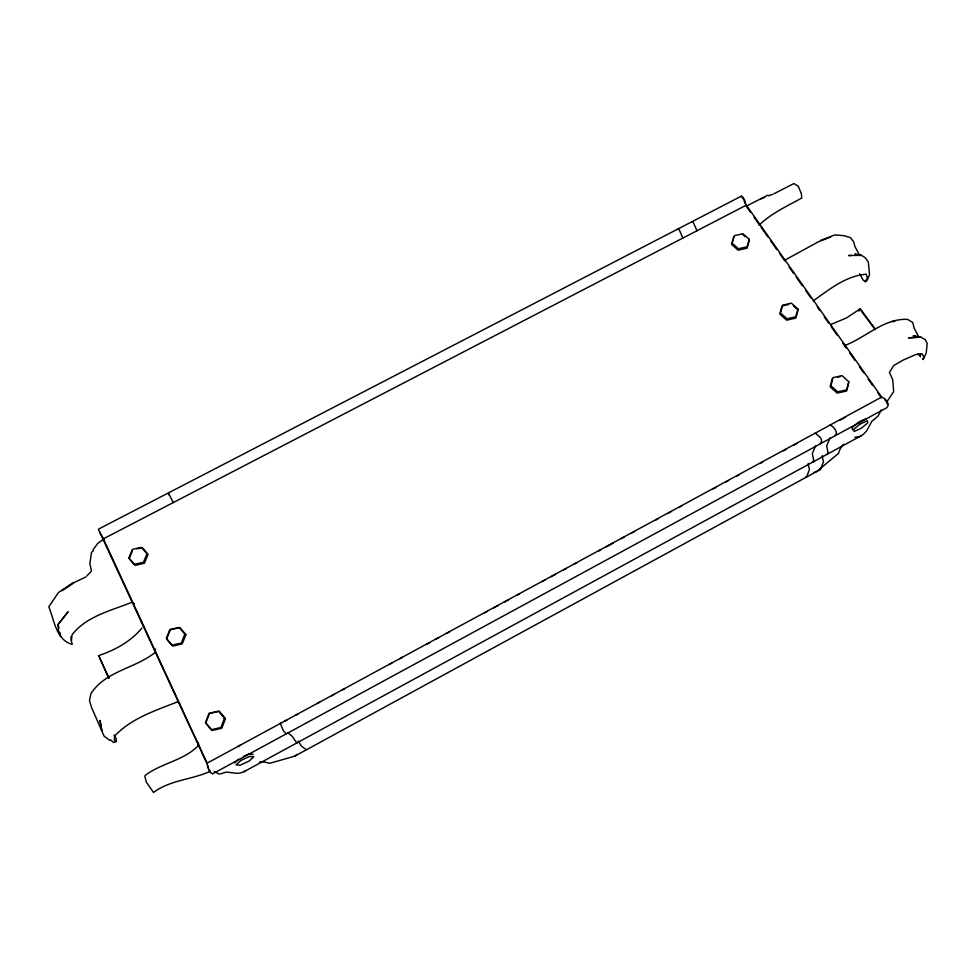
<?xml version="1.0" encoding="UTF-8"?>
<svg xmlns="http://www.w3.org/2000/svg" width="976" height="976" viewBox="0 0 976 976"><rect width="100%" height="100%" fill="white"/><g stroke="black" fill="none" stroke-linecap="round" stroke-linejoin="round"><path stroke-width="1.46" d="M207.986 765.818L208.022 767.087A4.343 0.732 62.8 0 0 208.364 767.966M306.013 749.507L301.377 746.067A14.384 1.501 62.6 0 0 298.046 741.052M286.163 733.769L283.369 730.768L280.197 723.033M746.128 206.046L744.639 200.092L743.029 197.481A3.416 1.196 64.2 0 0 740.882 196.713M155.574 649.089L154.842 652.688C135.274 668.365 105.237 671.061 90.829 693.802L89.475 700.707L91.585 707.551L104.09 736.148L109.837 740.381M844.569 345.589C865.651 337.696 883.902 318.213 907.558 319.384L912.719 322.47L914.146 328.07L918.892 337.245L913.182 335.829L920.783 337.147L925.272 339.672L927.2 343.357L926.2 353.178L923.101 359.485L923.747 356.74L922.186 353.824L915.83 354.532L903.495 359.912L893.601 365.61L889.441 372.429L892.723 379.64L893.687 391.632L886.733 401.966M848.754 382.58L846.558 391.034L837.225 393.145L830.137 386.789L832.369 378.359M749.385 240.352L747.091 248.185L738.137 250.198L731.524 244.378L733.854 236.57M923.101 359.485L923.918 357.155M815.57 445.727L812.325 453.584L813.557 459.598A11.102 3.416 60.4 0 1 812.459 462.209M132.37 551.037L129.21 558.626L134.956 565.385L144.411 563.25L148.084 554.356L142.313 547.646L136.933 548.854M741.296 196.164L98.369 529.199L206.644 762.903L208.522 769.125A3.843 0.647 62.8 0 0 211.084 773.065L212.756 773.639M830.125 437.821L826.672 445.776L827.843 451.815A11.09 3.538 60.3 0 1 826.672 454.474M259.421 762.073A26.328 21.179 49.5 0 1 269.644 763.354L294.764 756.144L820.487 469.444L823.537 461.587A13.749 4.355 60 0 1 822.365 455.694M881.206 409.944L878.595 415.129A7.283 1.61 -33.3 0 1 875.899 417.972L871.946 421.168L866.761 430.636A21.57 19.679 84.6 0 1 859.087 436.833A25.01 22.838 77.7 0 0 854.781 437.358M859.636 273.695L863.101 280.039L865.285 281.71L867.347 278.05L866.285 274.195C846.192 275.696 828.929 289.64 813.215 300.937M212.67 773.834L886.842 407.687L888.123 405.443A3.636 1.354 60 0 0 886.794 401.136L884.817 398.696L881.657 397.073L746.298 205.155L103.383 538.837L207.132 763.183L881.657 397.073L881.304 397.781L877.79 392.803M141.874 628.117C130.711 641.61 115.046 650.114 98.637 655.604L98.808 655.774M858.758 311.051L860.307 308.77L875.204 329.217M93.171 549.671L97.551 543.608L103.981 538.85M759.072 225.212C771.052 213.463 787.071 206.131 801.711 198.055L801.394 193.821L798.331 186.404L793.939 183.537L773.724 193.895M86.864 575.938L91.5 571.058L89.853 563.713L91.5 552.392L93.489 550.549M234.63 762.866L238.498 759.218M865.285 281.71L867.371 280.051L869.531 274.695L868.311 261.946L865.236 257.737L861.296 255.309L854.915 253.992L857.099 255.09M294.764 756.144L297.07 754.387M99.698 657.787L108.836 678.515M73.249 582.599L58.45 592.505L48.8 606.743C54.217 620.028 56.205 640.256 72.248 644.355L71.346 640.854L72.114 634.717C86.449 616.173 110.91 610.744 131.662 602.363L134.383 603.705M62.098 590.724L75.03 582.074L85.925 576.926M860.307 308.77L846.68 317.847L830.552 324.63M746.396 206.082L767.941 195.102M244 771.699L861.149 435.76M237.851 746.53L240.523 745.078M284.614 721.191L287.298 719.739M295.325 715.384L298.009 713.932M317.041 703.611L319.725 702.159M331.498 695.778L334.17 694.326M342.21 689.971L344.882 688.519M389.082 664.558L391.766 663.107M399.806 658.751L402.478 657.299M426.951 644.038L429.623 642.586M435.967 639.158L438.639 637.706M446.679 633.351L449.363 631.899M484.584 612.806L487.256 611.354M493.563 607.938L497.98 605.547M504.275 602.131L508.703 599.728M516.743 595.372L519.427 593.92M542.217 581.574L544.889 580.122M551.147 576.731L555.612 574.303M563.652 569.947L566.336 568.496M574.376 564.14L577.06 562.688M598.032 551.318L600.704 549.866M605.205 547.426L613.245 543.071M621.285 538.715L623.969 537.264M632.009 532.896L634.693 531.444M655.628 520.098L658.3 518.646M668.194 513.291L670.878 511.839M678.918 507.471L681.602 506.019M713.212 488.891L715.896 487.439M725.827 482.046L728.511 480.595M736.551 476.239L739.235 474.787M760.097 463.478L762.768 462.026M783.46 450.814L786.144 449.363M794.183 445.007L796.867 443.555M840.202 420.058L845.509 417.191M784.521 260.299L818.461 241.767L830.613 237.058M243.439 756.473L248.746 754.045L253.113 754.363M866.42 418.582L859.124 421.803L852.133 427.439L852.463 429.806M820.877 240.316L834.773 234.935L844.13 235.68L850.633 237.729L853.671 241.889L854.988 246.672L859.71 255.48M760.865 198.799L764.72 197.335M768.576 195.859L772.443 194.383M813.96 472.518L816.924 471.384L838.457 453.45A25.01 22.838 77.7 0 1 843.459 444.214M861.149 310.88L875.338 329.717M113.948 734.965L116.144 738.576L116.437 741.492L113.484 742.48L110.617 739.906M209.816 771.516C191.357 779.812 170.227 779.946 153.5 792.463L146.29 782.105L144.814 776.066L145.741 774.968C162.065 762.939 184.513 760.28 198.506 745.347L198.445 742.87M788.571 304.5L782.081 305.964L779.787 314.077L786.632 320.165L795.769 318.103L798.026 309.965L793.464 305.927M837.676 377.163L840.336 376.553M834.944 435.723L836.347 433.551A3.648 1.208 60.3 0 0 834.931 429.269L833.004 426.793L830.027 425.06M820.23 443.714L821.572 441.579A3.648 1.171 60.4 0 0 820.121 437.309L815.289 433.051M851.438 255.48L848.62 255.529L861.296 255.309L858.49 255.358M819.572 469.456L820.487 469.444M805.761 476.983L806.652 476.983L809.507 469.224A13.762 4.209 60.1 0 1 808.274 463.356M891.905 321.482L894.687 321.568M214.134 771.394L218.49 773.822A7.723 1.793 -26.5 0 0 221.772 773.492L226.371 772.089L236.985 773.346A22.729 18.349 45.9 0 0 245.879 770.625M116.437 741.492L114.375 740.333L114.546 736.16C131.26 718.275 155.343 710.626 177.486 701.866L179.718 703.513M168.543 493.209L173.24 502.579M288.054 732.903L292.214 736.307L295.643 741.431A11.602 1.22 62.5 0 0 297.204 742.687M742.773 234.557L744.981 236.497M210.304 771.369L209.669 770.613A4.343 0.732 62.8 0 1 209.023 769.405M918.123 353.641L920.392 356.777L920.368 354.129M98.637 655.604L108.873 677.881M747.006 207.29L750.507 212.268M754.021 217.245L759.291 224.712M761.048 227.213L768.063 237.168M770.698 240.901L776.847 249.624M779.482 253.357L784.753 260.824M789.133 267.046L793.525 273.28M796.16 277.013L802.309 285.724M805.81 290.702L811.08 298.18M817.229 306.891L819.864 310.624M824.244 316.858L828.636 323.08M831.271 326.814L837.42 335.524M842.678 343.003L846.192 347.981M849.706 352.958L854.976 360.437M859.356 366.659L863.748 372.881M868.14 379.103L872.532 385.337M696.974 230.751L693.619 223.089A3.44 1.074 63.9 0 0 691.618 222.235M682.895 238.059L679.516 230.397A3.44 1.037 63.8 0 0 677.551 229.519M103.981 539.374L100.626 533.97A4.075 0.647 61.1 0 1 99.564 531.786M168.372 493.661L168.946 494.978M744.09 200.336L744.725 202.935M58.975 628.373L58.157 624.311L67.93 612.013L58.157 624.311L58.231 629.825L60.622 636.498L59.804 632.436M70.931 636.742L71.37 640.732M887.099 403.991L887.038 403.003A4.099 1.525 60 0 0 884.951 399.953M742.199 197.738A3.867 1.354 64.2 0 1 743.627 199.47M848.791 381.701L846.668 389.827L837.713 391.852L830.905 385.752L833.04 377.651L841.971 375.626L848.791 381.701M797.978 308.989L795.806 316.797L787.034 318.774L780.458 312.942L782.654 305.146L791.39 303.182L797.978 308.989M749.263 239.291L747.055 246.806L738.454 248.746L732.11 243.146L734.342 235.655L742.907 233.728L749.263 239.291M224.456 718.251L220.93 727.51L211.438 729.67L205.509 722.557L209.059 713.322L218.514 711.175L224.456 718.251M225.48 718.604L221.808 728.255L211.926 730.499L205.765 723.094L209.462 713.48L219.295 711.236L225.48 718.604M184.842 634.168L181.316 643.05L172.032 645.16L166.323 638.365L169.873 629.508L179.12 627.409L184.842 634.168M185.916 634.656L182.244 643.904L172.581 646.1L166.628 639.036L170.324 629.801L179.95 627.629L185.916 634.656M146.973 553.758L143.448 562.286L134.359 564.335L128.844 557.857L132.394 549.342L141.435 547.304L146.973 553.758M240.682 760.536L236.046 764.891L240.316 765.135L249.136 761.06L253.784 756.729L249.588 756.437L240.682 760.536M860.466 423.816L853.756 429.22L854.061 431.477L861.003 428.391L867.688 423.035L867.469 420.717L860.466 423.816M912.304 337.55L908.497 337.842L920.783 337.147L912.304 337.55M101.907 731.17L100.04 720.508L101.907 731.17"/></g></svg>
